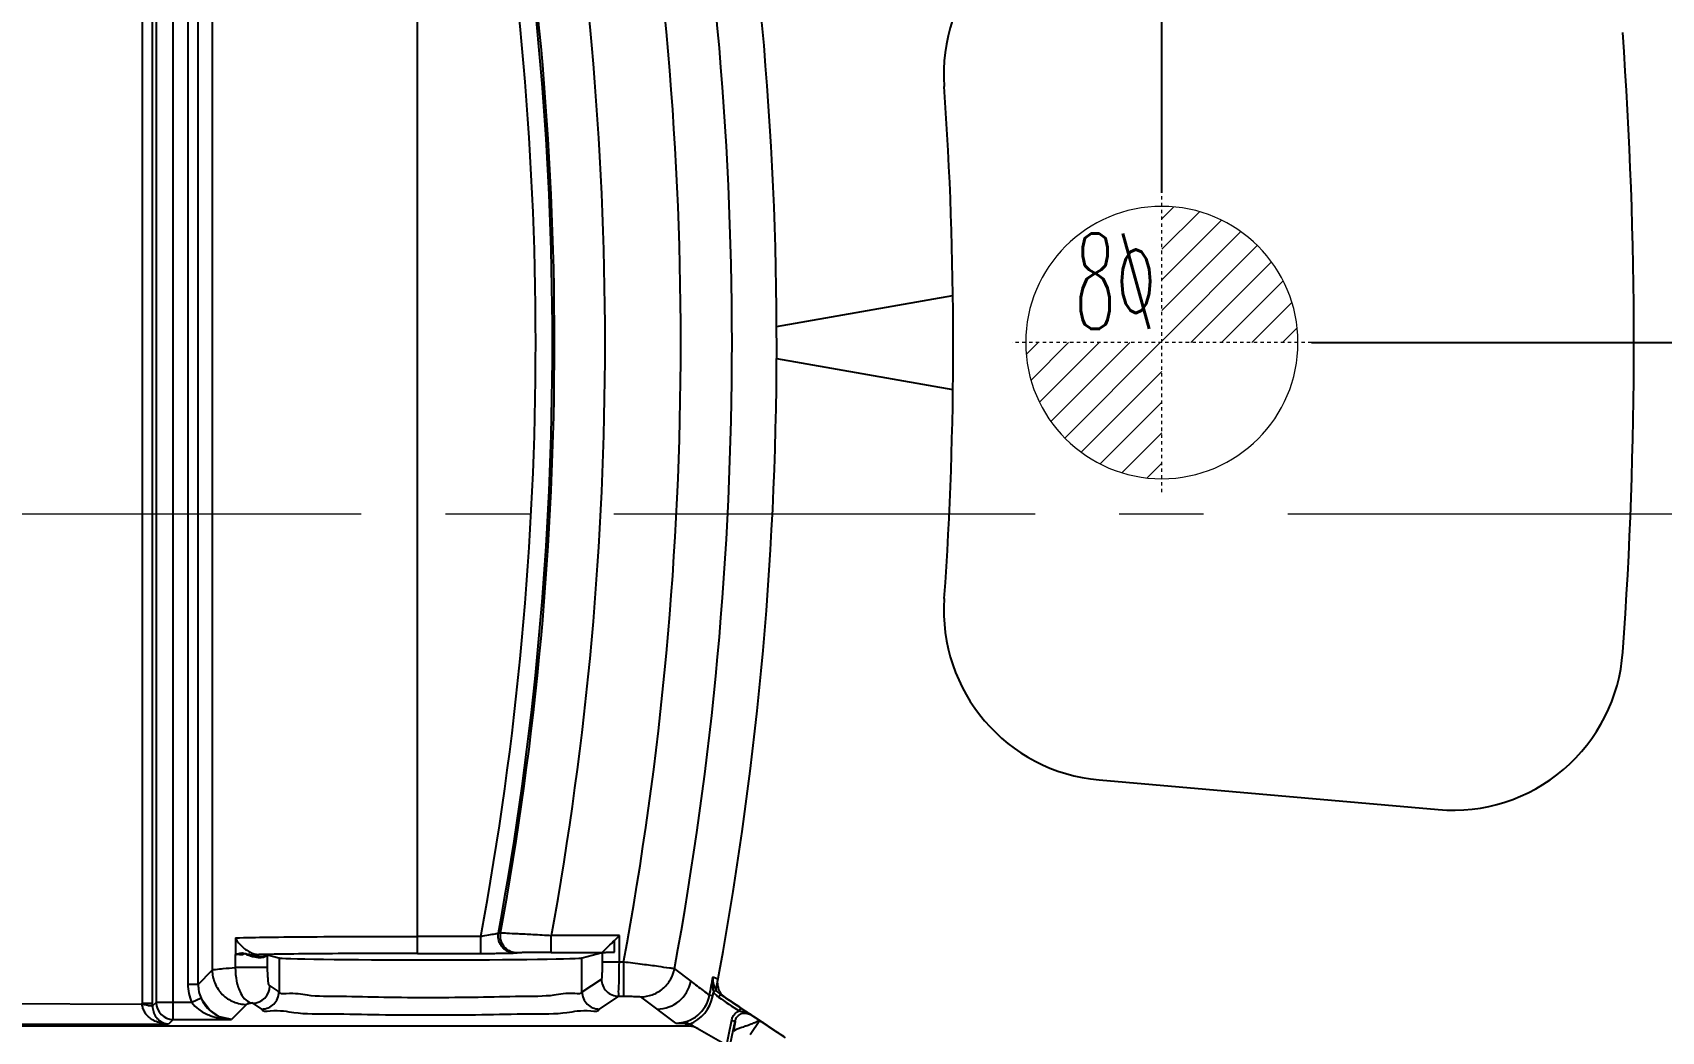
# Model space of a CAD drawing. Header units: millimetres. Extents: x 2750 to 4049, y 1371 to 1831.
# Drawn here: x 3910 to 3957.86, y 1602.08 to 1631.43 of the extents above; entities that cross this region are included whole.
import ezdxf

# ---------------------------------------------------------------- set-up
doc = ezdxf.new("R2010")
doc.units = ezdxf.units.MM
doc.linetypes.add('CENTER', pattern=[0.6, 0.375, -0.075, 0.075, -0.075])
doc.layers.add('11', color=7, linetype='Continuous')
doc.layers.add('center', color=1, linetype='CENTER', lineweight=9)
doc.layers.add('epin', color=13, linetype='Continuous', lineweight=9)
doc.styles.get("Standard").update_dxf_attribs({"font": 'arial.ttf'})
doc.styles.add('TXT05', font='txt.shx', dxfattribs={"width": 0.5, "bigfont": 'gbcbig.shx'})
doc.dimstyles.get("Standard").update_dxf_attribs({"dimtxt": 0.18, "dimasz": 0.18, "dimexe": 0.18, "dimexo": 0.0625, "dimgap": 0.09, "dimtad": 0, "dimtih": 1, "dimtoh": 1, "dimzin": 0, "dimdsep": 46, "dimtxsty": 'Standard', "dimcen": 0.09, "dimadec": 0, "dimazin": 0, "dimtfac": 1, "dimtofl": 0, "dimtmove": 0, "dimatfit": 3, "dimfxl": 0, "dimtolj": 1, "dimtzin": 0, "dimarcsym": 0})

# ---------------------------------------------------------------- blocks, each defined once
blk = doc.blocks.new('epin_ejp_8')
at = {"layer": 'epin'}
h = blk.add_hatch(dxfattribs=at)
h.set_pattern_fill('_ANSI31', color=123, scale=0.2, angle=90, style=0)
h.set_pattern_definition([(135, (-3609.8168, 780.7174), (-0.44901281, -0.44901281), [])])
h.paths.add_polyline_path([(0, 4, 0.414214), (-4, 0), (0, 0)])
h.paths.add_polyline_path([(4, 0), (0, 0), (0, -4, 0.414214)])
at = {"layer": 'epin', "color": 1, "linetype": 'CENTER', "ltscale": 0.248791}
for p, q in [((0, -4.4), (0, 4.4)), ((-4.4, 0), (4.4, 0))]:
    blk.add_line(p, q, dxfattribs=at)
at = {"layer": 'epin'}
blk.add_circle((0, 0), 4, dxfattribs=at)
at = {"layer": 'epin', "color": 6, "style": 'TXT05', "width": 0.5}
blk.add_text('%%c8', height=2.8, dxfattribs=at).set_placement((0.16, 0.4))
blk = doc.blocks.new('*D201')
at = {"color": 4, "lineweight": -2, "transparency": 16777216}
blk.add_line((3973.441, 1617.29), (3999.151, 1617.29), dxfattribs=at)
at = {"layer": 'Defpoints', "color": 0, "transparency": 16777216}
for p in [(3829.681, 1617.29), (3973.441, 1617.29), (3999.151, 1617.29)]:
    blk.add_point(p, dxfattribs=at)
at = {"color": 6, "transparency": 16777216, "insert": (4005.637, 1617.29), "char_height": 5, "attachment_point": 5}
blk.add_mtext('\\A1;0.00', dxfattribs=at)
blk = doc.blocks.new('*D202')
at = {"color": 4, "lineweight": -2, "transparency": 16777216}
blk.add_line((3980.871, 1646.291), (3999.151, 1646.291), dxfattribs=at)
at = {"layer": 'Defpoints', "color": 0, "transparency": 16777216}
for p in [(3980.871, 1646.291), (3999.151, 1646.291), (3829.681, 1617.29)]:
    blk.add_point(p, dxfattribs=at)
at = {"color": 6, "transparency": 16777216, "insert": (4007.622, 1646.291), "char_height": 5, "attachment_point": 5}
blk.add_mtext('\\A1;29.00', dxfattribs=at)
blk = doc.blocks.new('*D203')
at = {"color": 4, "lineweight": -2, "transparency": 16777216}
blk.add_line((3938.077, 1665.29), (3999.151, 1665.29), dxfattribs=at)
at = {"layer": 'Defpoints', "color": 0, "transparency": 16777216}
for p in [(3938.077, 1665.29), (3999.151, 1665.29), (3829.681, 1617.29)]:
    blk.add_point(p, dxfattribs=at)
at = {"color": 6, "transparency": 16777216, "insert": (4007.68, 1665.29), "char_height": 5, "attachment_point": 5}
blk.add_mtext('\\A1;48.00', dxfattribs=at)
blk = doc.blocks.new('*D204')
at = {"color": 4, "lineweight": -2, "transparency": 16777216}
blk.add_line((3916.077, 1699.29), (3999.151, 1699.29), dxfattribs=at)
at = {"layer": 'Defpoints', "color": 0, "transparency": 16777216}
for p in [(3916.077, 1699.29), (3999.151, 1699.29), (3829.681, 1617.29)]:
    blk.add_point(p, dxfattribs=at)
at = {"color": 6, "transparency": 16777216, "insert": (4007.583, 1699.29), "char_height": 5, "attachment_point": 5}
blk.add_mtext('\\A1;82.00', dxfattribs=at)
blk = doc.blocks.new('*D205')
at = {"color": 4, "lineweight": -2, "transparency": 16777216}
blk.add_line((3939.649, 1714.291), (3999.151, 1714.291), dxfattribs=at)
at = {"layer": 'Defpoints', "color": 0, "transparency": 16777216}
for p in [(3939.649, 1714.291), (3999.151, 1714.291), (3829.681, 1617.29)]:
    blk.add_point(p, dxfattribs=at)
at = {"color": 6, "transparency": 16777216, "insert": (4007.579, 1714.291), "char_height": 5, "attachment_point": 5}
blk.add_mtext('\\A1;97.00', dxfattribs=at)
blk = doc.blocks.new('*D206')
at = {"color": 4, "lineweight": -2, "transparency": 16777216}
blk.add_line((3877.077, 1728.29), (3999.151, 1728.29), dxfattribs=at)
at = {"layer": 'Defpoints', "color": 0, "transparency": 16777216}
for p in [(3877.077, 1728.29), (3999.151, 1728.29), (3829.681, 1617.29)]:
    blk.add_point(p, dxfattribs=at)
at = {"color": 6, "transparency": 16777216, "insert": (4009.286, 1728.29), "char_height": 5, "attachment_point": 5}
blk.add_mtext('\\A1;111.00', dxfattribs=at)
blk = doc.blocks.new('*D159')
at = {"color": 4, "lineweight": -2, "transparency": 16777216}
blk.add_line((3834.081, 1734.29), (3999.151, 1734.29), dxfattribs=at)
at = {"layer": 'Defpoints', "color": 0, "transparency": 16777216}
for p in [(3834.081, 1734.29), (3999.151, 1734.29), (3829.681, 1617.29)]:
    blk.add_point(p, dxfattribs=at)
at = {"color": 6, "transparency": 16777216, "insert": (4009.286, 1734.29), "char_height": 5, "attachment_point": 5}
blk.add_mtext('\\A1;117.00', dxfattribs=at)
blk = doc.blocks.new('*D161')
at = {"color": 4, "lineweight": -2, "transparency": 16777216}
blk.add_line((3963.692, 1593.29), (3999.151, 1593.29), dxfattribs=at)
at = {"layer": 'Defpoints', "color": 0, "transparency": 16777216}
for p in [(3829.681, 1617.29), (3963.692, 1593.29), (3999.151, 1593.29)]:
    blk.add_point(p, dxfattribs=at)
at = {"color": 6, "transparency": 16777216, "insert": (4007.622, 1593.29), "char_height": 5, "attachment_point": 5}
blk.add_mtext('\\A1;24.00', dxfattribs=at)
blk = doc.blocks.new('*D162')
at = {"color": 4, "lineweight": -2, "transparency": 16777216}
for p, q in [((3979.151, 1549.291), (3989.151, 1561.29)), ((3989.151, 1561.29), (3999.151, 1561.29)), ((3921.077, 1549.291), (3979.151, 1549.291))]:
    blk.add_line(p, q, dxfattribs=at)
at = {"layer": 'Defpoints', "color": 0, "transparency": 16777216}
for p in [(3829.681, 1617.29), (3999.151, 1561.29), (3921.077, 1549.291)]:
    blk.add_point(p, dxfattribs=at)
at = {"color": 6, "transparency": 16777216, "insert": (4007.593, 1561.29), "char_height": 5, "attachment_point": 5}
blk.add_mtext('\\A1;68.00', dxfattribs=at)
blk = doc.blocks.new('*D163')
at = {"color": 4, "lineweight": -2, "transparency": 16777216}
blk.add_line((3956.19, 1535.29), (3999.151, 1535.29), dxfattribs=at)
at = {"layer": 'Defpoints', "color": 0, "transparency": 16777216}
for p in [(3829.681, 1617.29), (3956.19, 1535.29), (3999.151, 1535.29)]:
    blk.add_point(p, dxfattribs=at)
at = {"color": 6, "transparency": 16777216, "insert": (4007.583, 1535.29), "char_height": 5, "attachment_point": 5}
blk.add_mtext('\\A1;82.00', dxfattribs=at)
blk = doc.blocks.new('*D164')
at = {"color": 4, "lineweight": -2, "transparency": 16777216}
blk.add_line((3866.081, 1509.29), (3999.151, 1509.29), dxfattribs=at)
at = {"layer": 'Defpoints', "color": 0, "transparency": 16777216}
for p in [(3829.681, 1617.29), (3866.081, 1509.29), (3999.151, 1509.29)]:
    blk.add_point(p, dxfattribs=at)
at = {"color": 6, "transparency": 16777216, "insert": (4009.286, 1509.29), "char_height": 5, "attachment_point": 5}
blk.add_mtext('\\A1;108.00', dxfattribs=at)
blk = doc.blocks.new('*D168')
at = {"color": 4, "lineweight": -2, "transparency": 16777216}
for p, q in [((3911.677, 1774.119), (3911.677, 1784.119)), ((3912.677, 1764.119), (3911.677, 1774.119)), ((3912.677, 1703.691), (3912.677, 1764.119))]:
    blk.add_line(p, q, dxfattribs=at)
at = {"layer": 'Defpoints', "color": 0, "transparency": 16777216}
for p in [(3911.677, 1784.119), (3912.677, 1703.691), (3829.681, 1617.29)]:
    blk.add_point(p, dxfattribs=at)
at = {"color": 6, "transparency": 16777216, "insert": (3911.677, 1792.55), "char_height": 5, "attachment_point": 5, "rotation": 90}
blk.add_mtext('\\A1;83.00', dxfattribs=at)
blk = doc.blocks.new('*D169')
at = {"color": 4, "lineweight": -2, "transparency": 16777216}
for p, q in [((3933.677, 1774.119), (3933.677, 1784.119)), ((3937.677, 1764.119), (3933.677, 1774.119)), ((3937.677, 1669.691), (3937.677, 1764.119))]:
    blk.add_line(p, q, dxfattribs=at)
at = {"layer": 'Defpoints', "color": 0, "transparency": 16777216}
for p in [(3933.677, 1784.119), (3937.677, 1669.691), (3829.681, 1617.29)]:
    blk.add_point(p, dxfattribs=at)
at = {"color": 6, "transparency": 16777216, "insert": (3933.677, 1794.254), "char_height": 5, "attachment_point": 5, "rotation": 90}
blk.add_mtext('\\A1;108.00', dxfattribs=at)
blk = doc.blocks.new('*D173')
at = {"color": 4, "lineweight": -2, "transparency": 16777216}
for p, q in [((3916.677, 1544.891), (3916.677, 1472.826)), ((3916.677, 1472.826), (3924.677, 1462.826)), ((3924.677, 1462.826), (3924.677, 1452.826))]:
    blk.add_line(p, q, dxfattribs=at)
at = {"layer": 'Defpoints', "color": 0, "transparency": 16777216}
for p in [(3829.681, 1617.29), (3916.677, 1544.891), (3924.677, 1452.826)]:
    blk.add_point(p, dxfattribs=at)
at = {"color": 6, "transparency": 16777216, "insert": (3924.677, 1444.395), "char_height": 5, "attachment_point": 5, "rotation": 90}
blk.add_mtext('\\A1;87.00', dxfattribs=at)
blk = doc.blocks.new('*D197')
at = {"color": 4, "lineweight": -2, "transparency": 16777216}
for p, q in [((3978.821, 1622.321), (3988.821, 1626.734)), ((3988.821, 1626.734), (3998.821, 1626.734)), ((3947.582, 1622.321), (3978.821, 1622.321))]:
    blk.add_line(p, q, dxfattribs=at)
at = {"layer": 'Defpoints', "color": 0, "transparency": 16777216}
for p in [(3998.821, 1626.734), (3947.582, 1622.321), (3829.681, 1617.291)]:
    blk.add_point(p, dxfattribs=at)
at = {"color": 6, "transparency": 16777216, "insert": (4005.314, 1626.734), "char_height": 5, "attachment_point": 5}
blk.add_mtext('\\A1;5.03', dxfattribs=at)
blk = doc.blocks.new('*D198')
at = {"color": 4, "lineweight": -2, "transparency": 16777216}
blk.add_line((3943.182, 1626.721), (3943.182, 1783.549), dxfattribs=at)
at = {"layer": 'Defpoints', "color": 0, "transparency": 16777216}
for p in [(3943.182, 1783.549), (3943.182, 1626.721), (3829.681, 1617.291)]:
    blk.add_point(p, dxfattribs=at)
at = {"color": 6, "transparency": 16777216, "insert": (3943.182, 1793.684), "char_height": 5, "attachment_point": 5, "rotation": 90}
blk.add_mtext('\\A1;113.50', dxfattribs=at)

msp = doc.modelspace()

# ---------------------------------------------------------------- linework, layer by layer
at = {"color": 6, "linetype": 'Continuous'}
for p, q in [((3914.134, 1602.436), (3914.134, 1642.206)), ((3913.224, 1641.741), (3913.224, 1602.902)), ((3913.525, 1602.902), (3913.525, 1641.741)), ((3913.632, 1641.704), (3913.632, 1602.938)), ((3914.564, 1641.175), (3914.564, 1603.467)), ((3914.865, 1603.467), (3914.865, 1641.175)), ((3915.28, 1640.76), (3915.28, 1603.882)), ((3921.306, 1604.377), (3921.306, 1640.264)), ((3915.96, 1604.835), (3915.96, 1604.387)), ((3923.167, 1604.876), (3921.306, 1604.876)), ((3923.167, 1604.376), (3923.167, 1604.876)), ((3923.689, 1604.977), (3923.753, 1604.982)), ((3927.243, 1604.904), (3925.237, 1604.904)), ((3927.243, 1604.904), (3927.097, 1604.759)), ((3927.243, 1604.122), (3927.243, 1604.904)), ((3915.957, 1604.335), (3915.957, 1603.957)), ((3916.905, 1604.335), (3917.235, 1604.247)), ((3916.906, 1603.957), (3916.906, 1604.335)), ((3921.306, 1604.376), (3923.587, 1604.378)), ((3924.174, 1604.388), (3924.237, 1604.393)), ((3925.241, 1604.405), (3926.738, 1604.405)), ((3926.149, 1604.247), (3926.74, 1604.405)), ((3926.74, 1604.405), (3926.74, 1604.122)), ((3927.097, 1604.411), (3927.097, 1604.759)), ((3914.865, 1603.467), (3915.28, 1603.882)), ((3916.906, 1603.957), (3915.957, 1603.957)), ((3917.242, 1604.247), (3917.242, 1603.244)), ((3926.142, 1603.245), (3926.142, 1604.247)), ((3927.365, 1604.122), (3926.74, 1604.122)), ((3927.365, 1604.122), (3927.365, 1603.117)), ((3928.859, 1603.922), (3929.342, 1603.559)), ((3914.865, 1603.467), (3914.564, 1603.467)), ((3916.968, 1603.421), (3917.235, 1603.243)), ((3926.149, 1603.243), (3926.715, 1603.62)), ((3908.97, 1602.902), (3913.222, 1602.882)), ((3913.525, 1602.902), (3913.224, 1602.902)), ((3913.525, 1602.832), (3913.632, 1602.938)), ((3914.676, 1602.938), (3913.632, 1602.938)), ((3914.951, 1603.06), (3914.676, 1602.938)), ((3916.733, 1602.741), (3916.465, 1602.919)), ((3927.217, 1603.117), (3926.652, 1602.741)), ((3927.217, 1603.117), (3927.365, 1603.117)), ((3928.904, 1602.33), (3927.873, 1603.101)), ((3929.99, 1603.126), (3929.891, 1603.145)), ((3929.99, 1603.126), (3930.011, 1603.235)), ((3930.011, 1603.235), (3930.092, 1603.295)), ((3930.158, 1603.093), (3930.215, 1603.176)), ((3930.207, 1603.181), (3930.337, 1603.089)), ((3930.349, 1603.08), (3930.215, 1603.176)), ((3914.134, 1602.436), (3913.997, 1602.299)), ((3914.134, 1602.436), (3915.843, 1602.436)), ((3916.285, 1602.878), (3915.843, 1602.436)), ((3930.758, 1602.685), (3930.815, 1602.771)), ((3930.813, 1602.772), (3931.095, 1602.583)), ((3931.095, 1602.583), (3931.365, 1602.403)), ((3908.97, 1602.299), (3913.997, 1602.299)), ((3929.296, 1602.238), (3909.049, 1602.238)), ((3929.296, 1602.238), (3929.139, 1602.327)), ((3929.391, 1602.26), (3930.49, 1601.634)), ((3930.54, 1602.405), (3930.641, 1602.385)), ((3931.365, 1602.403), (3931.086, 1601.986)), ((3931.365, 1602.403), (3932.019, 1601.967))]:
    msp.add_line(p, q, dxfattribs=at)
at = {"color": 3}
for p, q in [((3931.864, 1622.79), (3937.042, 1623.703)), ((3931.864, 1621.852), (3937.043, 1620.939))]:
    msp.add_line(p, q, dxfattribs=at)
at = {"color": 6, "linetype": 'Continuous'}
for points in [[(3916.381, 1604.35), (3916.315, 1604.338), (3916.296, 1604.337), (3916.328, 1604.33), (3916.463, 1604.288)], [(3916.906, 1604.335), (3916.904, 1604.335), (3916.902, 1604.334), (3916.901, 1604.333)], [(3923.587, 1604.378), (3923.952, 1604.381), (3924.193, 1604.388)], [(3916.463, 1604.288), (3916.526, 1604.273), (3916.578, 1604.263), (3916.626, 1604.257), (3916.672, 1604.254), (3916.715, 1604.256), (3916.755, 1604.261), (3916.79, 1604.27), (3916.82, 1604.281), (3916.845, 1604.293), (3916.866, 1604.306), (3916.882, 1604.317), (3916.893, 1604.327), (3916.9, 1604.333)], [(3930.092, 1603.295), (3930.051, 1603.36), (3930.019, 1603.433)], [(3915.852, 1602.436), (3915.494, 1602.516), (3915.194, 1602.716), (3914.965, 1603.033)], [(3932.119, 1601.9), (3930.502, 1602.982), (3930.215, 1603.176)], [(3930.835, 1602.61), (3930.968, 1602.625), (3931.095, 1602.583)], [(3931.104, 1602.577), (3931.072, 1602.596), (3931.038, 1602.611), (3931.002, 1602.621), (3930.965, 1602.627)]]:
    msp.add_lwpolyline(points, dxfattribs=at)
for centre, radius, start, end in [((3829.707, 1622.321), 100.622, 28.40074, 331.59927), ((3829.707, 1622.321), 100.12, 28.40075, 331.59926), ((3829.707, 1622.321), 100.057, 28.37938, 331.62062), ((3829.707, 1622.321), 98.859, 28.37934, 331.62065), ((3829.707, 1622.321), 100.845, 349.48745, 10.51254), ((3829.707, 1622.321), 102.158, 349.24974, 10.56469), ((3829.707, 1622.321), 99.339, 349.44349, 10.55651), ((3829.707, 1622.321), 95.076, 349.42738, 10.57197), ((3829.707, 1622.321), 95.569, 349.54409, 10.45513), ((3829.707, 1622.321), 95.63, 349.55381, 10.4454), ((3829.707, 1622.321), 97.117, 349.66894, 10.33032), ((3829.707, 1622.321), 102.28, 186.15973, 331.08016), ((3829.707, 1622.321), 101.778, 186.19838, 331.08683), ((3829.707, 1622.321), 102.395, 189.52573, 331.07349), ((3915.871, 1603.467), 1.306, 179.9972, 203.8973), ((3916.464, 1603.422), 0.504, 270.1511, 359.8982), ((3928.355, 1603.745), 1.004, 269.9664, 349.3235), ((3829.707, 1622.321), 102.003, 349.16402, 349.47562), ((3955.885, 1658.621), 60.727, 244.76364, 244.91584), ((3930.629, 1603.499), 0.504, 180.0486, 236.3849), ((3890.003, 1602.899), 23.523, 359.8347, 0.0053), ((3914.134, 1602.939), 0.503, 180.0825, 269.9175), ((3916.733, 1603.243), 0.502, 269.9747, 0.0084), ((3926.652, 1603.243), 0.502, 180.0055, 270.0412), ((3928.905, 1603.333), 1.004, 269.9548, 349.1644), ((3928.905, 1603.333), 1.104, 290.8014, 349.1636), ((3930.501, 1603.595), 0.508, 216.26, 235.6417), ((3978.549, 1674.197), 86.012, 235.76244, 236.24558), ((3979.073, 1674.992), 86.86, 235.77178, 236.24963), ((3829.707, 1622.321), 102.78, 333.01328, 348.83822), ((3829.707, 1622.321), 102.884, 331.92918, 348.82865), ((3929.844, 1684.023), 81.699, 269.34125, 269.50574), ((3929.134, 1601.8), 0.527, 71.9346, 89.4502), ((3929.277, 1601.664), 0.574, 60.4924, 88.1032), ((3929.141, 1601.821), 0.505, 60.3151, 71.9143)]:
    msp.add_arc(centre, radius, start, end, dxfattribs=at)
msp.add_ellipse((3921.692, 1604.247), major_axis=(4.45, 0), ratio=0.013964, start_param=3.142566, end_param=6.282212, dxfattribs=at)
for points, knots in [([(3915.96, 1604.835), (3916.275, 1604.843), (3917.015, 1604.855), (3918.256, 1604.868), (3919.722, 1604.875), (3920.765, 1604.877), (3921.306, 1604.876)], [0, 0, 0, 0, 0.177043, 0.414959, 0.696237, 1, 1, 1, 1]), ([(3915.96, 1604.835), (3915.985, 1604.783), (3916.047, 1604.687), (3916.162, 1604.565), (3916.288, 1604.467), (3916.416, 1604.396), (3916.537, 1604.353), (3916.616, 1604.341), (3916.653, 1604.341)], [0, 0, 0, 0, 0.194859, 0.384629, 0.565522, 0.731082, 0.877215, 1, 1, 1, 1]), ([(3923.169, 1604.877), (3923.249, 1604.892), (3923.392, 1604.914), (3923.564, 1604.95), (3923.659, 1604.965), (3923.689, 1604.977)], [0, 0, 0, 0, 0.458661, 0.816498, 1, 1, 1, 1]), ([(3924.174, 1604.388), (3924.145, 1604.388), (3924.076, 1604.394), (3923.972, 1604.427), (3923.887, 1604.479), (3923.831, 1604.528), (3923.796, 1604.568), (3923.764, 1604.61), (3923.726, 1604.675), (3923.691, 1604.769), (3923.678, 1604.879), (3923.684, 1604.949), (3923.689, 1604.977)], [0, 0, 0, 0, 0.097907, 0.240035, 0.373986, 0.43714, 0.49738, 0.557717, 0.621178, 0.756412, 0.900562, 1, 1, 1, 1]), ([(3924.237, 1604.393), (3924.209, 1604.393), (3924.139, 1604.399), (3924.035, 1604.432), (3923.951, 1604.484), (3923.895, 1604.533), (3923.859, 1604.572), (3923.827, 1604.615), (3923.79, 1604.68), (3923.755, 1604.774), (3923.741, 1604.883), (3923.748, 1604.954), (3923.753, 1604.982)], [0, 0, 0, 0, 0.097889, 0.240024, 0.373981, 0.437138, 0.497381, 0.557721, 0.621186, 0.756425, 0.900579, 1, 1, 1, 1]), ([(3923.753, 1604.982), (3923.814, 1604.982), (3923.982, 1604.97), (3924.296, 1604.957), (3924.734, 1604.934), (3925.065, 1604.914), (3925.25, 1604.904)], [0, 0, 0, 0, 0.123203, 0.335612, 0.630027, 1, 1, 1, 1]), ([(3925.241, 1604.405), (3925.233, 1604.427), (3925.247, 1604.513), (3925.234, 1604.677), (3925.237, 1604.822), (3925.237, 1604.904)], [0, 0, 0, 0, 0.139844, 0.50274, 1, 1, 1, 1]), ([(3915.96, 1604.395), (3915.964, 1604.387), (3915.975, 1604.365), (3915.954, 1604.346), (3915.957, 1604.335)], [0, 0, 0, 0, 0.46487, 1, 1, 1, 1]), ([(3915.957, 1604.335), (3915.972, 1604.341), (3916.006, 1604.354), (3916.06, 1604.377), (3916.125, 1604.391), (3916.195, 1604.387), (3916.265, 1604.369), (3916.309, 1604.35), (3916.332, 1604.344)], [0, 0, 0, 0, 0.127877, 0.279779, 0.448772, 0.630858, 0.819254, 1, 1, 1, 1]), ([(3916.372, 1604.332), (3916.345, 1604.34), (3916.305, 1604.355), (3916.25, 1604.364), (3916.207, 1604.358), (3916.17, 1604.336), (3916.126, 1604.331), (3916.085, 1604.336), (3916.045, 1604.345), (3916.001, 1604.35), (3915.97, 1604.366), (3915.963, 1604.382)], [0, 0, 0, 0, 0.199602, 0.292509, 0.388751, 0.4957, 0.591708, 0.688411, 0.788493, 0.878406, 1, 1, 1, 1]), ([(3916.332, 1604.344), (3916.343, 1604.34), (3916.365, 1604.33), (3916.389, 1604.334), (3916.4, 1604.337)], [0, 0, 0, 0, 0.498573, 1, 1, 1, 1]), ([(3921.307, 1604.376), (3920.85, 1604.376), (3919.966, 1604.375), (3918.71, 1604.368), (3917.614, 1604.358), (3916.947, 1604.347), (3916.653, 1604.341)], [0, 0, 0, 0, 0.294046, 0.569829, 0.810146, 1, 1, 1, 1]), ([(3916.904, 1604.336), (3916.889, 1604.337), (3916.845, 1604.338), (3916.761, 1604.34), (3916.692, 1604.341), (3916.653, 1604.341)], [0, 0, 0, 0, 0.183009, 0.525556, 1, 1, 1, 1]), ([(3923.167, 1604.376), (3923.32, 1604.376), (3923.592, 1604.377), (3923.927, 1604.382), (3924.11, 1604.383), (3924.174, 1604.388)], [0, 0, 0, 0, 0.454266, 0.811176, 1, 1, 1, 1]), ([(3925.241, 1604.405), (3925.2, 1604.405), (3925.096, 1604.404), (3924.932, 1604.404), (3924.755, 1604.403), (3924.594, 1604.401), (3924.458, 1604.4), (3924.351, 1604.397), (3924.281, 1604.395), (3924.246, 1604.394), (3924.237, 1604.393)], [0, 0, 0, 0, 0.121715, 0.310476, 0.48988, 0.652243, 0.790219, 0.897979, 0.971874, 1, 1, 1, 1]), ([(3926.738, 1604.405), (3926.756, 1604.421), (3926.814, 1604.481), (3926.934, 1604.598), (3927.036, 1604.7), (3927.097, 1604.759)], [0, 0, 0, 0, 0.142241, 0.498322, 1, 1, 1, 1]), ([(3926.74, 1604.405), (3926.756, 1604.409), (3926.815, 1604.405), (3926.933, 1604.412), (3927.036, 1604.411), (3927.097, 1604.411)], [0, 0, 0, 0, 0.134361, 0.48705, 1, 1, 1, 1]), ([(3915.28, 1603.882), (3915.306, 1603.903), (3915.425, 1603.908), (3915.643, 1603.941), (3915.84, 1603.95), (3915.957, 1603.957)], [0, 0, 0, 0, 0.147046, 0.482221, 1, 1, 1, 1]), ([(3915.28, 1603.882), (3915.28, 1603.756), (3915.337, 1603.494), (3915.553, 1603.15), (3915.897, 1602.935), (3916.158, 1602.878), (3916.285, 1602.878)], [0, 0, 0, 0, 0.242428, 0.5, 0.757572, 1, 1, 1, 1]), ([(3915.957, 1603.957), (3915.957, 1603.826), (3915.98, 1603.566), (3916.083, 1603.234), (3916.247, 1602.996), (3916.396, 1602.926), (3916.465, 1602.919)], [0, 0, 0, 0, 0.317758, 0.627539, 0.831064, 1, 1, 1, 1]), ([(3916.901, 1604.333), (3916.892, 1604.327), (3916.869, 1604.305), (3916.819, 1604.278), (3916.749, 1604.264), (3916.672, 1604.264), (3916.596, 1604.275), (3916.523, 1604.285), (3916.459, 1604.314), (3916.409, 1604.3), (3916.391, 1604.313)], [0, 0, 0, 0, 0.06228, 0.176368, 0.31562, 0.462357, 0.608761, 0.748028, 0.877044, 1, 1, 1, 1]), ([(3916.968, 1603.421), (3916.953, 1603.431), (3916.942, 1603.467), (3916.93, 1603.522), (3916.921, 1603.595), (3916.913, 1603.693), (3916.907, 1603.817), (3916.906, 1603.908), (3916.906, 1603.957)], [0, 0, 0, 0, 0.095116, 0.187645, 0.3186, 0.49667, 0.729397, 1, 1, 1, 1]), ([(3926.74, 1604.122), (3926.74, 1604.04), (3926.743, 1603.894), (3926.723, 1603.735), (3926.731, 1603.639), (3926.715, 1603.62)], [0, 0, 0, 0, 0.487348, 0.853427, 1, 1, 1, 1]), ([(3927.217, 1603.117), (3927.229, 1603.143), (3927.215, 1603.25), (3927.236, 1603.455), (3927.234, 1603.765), (3927.24, 1603.997), (3927.243, 1604.122)], [0, 0, 0, 0, 0.08382, 0.303963, 0.628283, 1, 1, 1, 1]), ([(3928.859, 1603.922), (3928.813, 1603.935), (3928.654, 1603.95), (3928.341, 1603.998), (3927.89, 1604.055), (3927.55, 1604.099), (3927.365, 1604.122)], [0, 0, 0, 0, 0.096142, 0.316202, 0.630054, 1, 1, 1, 1]), ([(3927.873, 1603.101), (3927.985, 1603.101), (3928.216, 1603.144), (3928.529, 1603.315), (3928.754, 1603.592), (3928.839, 1603.811), (3928.859, 1603.922)], [0, 0, 0, 0, 0.24368, 0.499883, 0.756158, 1, 1, 1, 1]), ([(3926.715, 1603.62), (3926.715, 1603.557), (3926.744, 1603.426), (3926.851, 1603.254), (3927.023, 1603.146), (3927.154, 1603.117), (3927.217, 1603.117)], [0, 0, 0, 0, 0.242498, 0.500125, 0.757672, 1, 1, 1, 1]), ([(3929.342, 1603.559), (3929.403, 1603.513), (3929.524, 1603.42), (3929.709, 1603.284), (3929.83, 1603.191), (3929.891, 1603.145)], [0, 0, 0, 0, 0.333684, 0.666374, 1, 1, 1, 1]), ([(3929.988, 1603.576), (3929.982, 1603.538), (3929.972, 1603.46), (3929.986, 1603.345), (3930.002, 1603.271), (3930.011, 1603.235)], [0, 0, 0, 0, 0.340551, 0.679021, 1, 1, 1, 1]), ([(3929.994, 1603.69), (3929.991, 1603.674), (3929.987, 1603.641), (3929.988, 1603.609), (3929.988, 1603.592)], [0, 0, 0, 0, 0.500852, 1, 1, 1, 1]), ([(3929.988, 1603.592), (3929.988, 1603.557), (3930, 1603.487), (3930.034, 1603.386), (3930.07, 1603.324), (3930.092, 1603.295)], [0, 0, 0, 0, 0.329795, 0.660817, 1, 1, 1, 1]), ([(3930.125, 1603.499), (3930.125, 1603.513), (3930.126, 1603.54), (3930.131, 1603.581), (3930.136, 1603.608), (3930.139, 1603.621)], [0, 0, 0, 0, 0.333411, 0.666763, 1, 1, 1, 1]), ([(3914.676, 1602.938), (3914.733, 1602.861), (3914.884, 1602.712), (3915.149, 1602.569), (3915.476, 1602.467), (3915.704, 1602.438), (3915.843, 1602.436)], [0, 0, 0, 0, 0.218465, 0.478906, 0.682369, 1, 1, 1, 1]), ([(3914.951, 1603.06), (3914.979, 1602.998), (3915.059, 1602.854), (3915.235, 1602.66), (3915.46, 1602.52), (3915.668, 1602.452), (3915.791, 1602.438), (3915.843, 1602.436)], [0, 0, 0, 0, 0.179182, 0.4292, 0.676942, 0.865133, 1, 1, 1, 1]), ([(3916.466, 1602.919), (3916.442, 1602.916), (3916.4, 1602.91), (3916.346, 1602.9), (3916.309, 1602.89), (3916.289, 1602.883), (3916.284, 1602.878)], [0, 0, 0, 0, 0.384346, 0.678782, 0.88313, 1, 1, 1, 1]), ([(3926.142, 1603.245), (3926.14, 1603.173), (3925.711, 1603.227), (3925.253, 1603.106), (3924.232, 1603.116), (3923.058, 1603.076), (3921.709, 1603.074), (3920.358, 1603.075), (3919.176, 1603.114), (3918.144, 1603.104), (3917.679, 1603.226), (3917.244, 1603.172), (3917.242, 1603.244)], [0, 0, 0, 0, 0.024139, 0.093409, 0.202324, 0.342347, 0.498061, 0.653811, 0.794745, 0.905319, 0.975684, 1, 1, 1, 1]), ([(3927.365, 1603.117), (3927.448, 1603.117), (3927.593, 1603.119), (3927.759, 1603.106), (3927.849, 1603.111), (3927.873, 1603.101)], [0, 0, 0, 0, 0.488583, 0.850631, 1, 1, 1, 1]), ([(3930.011, 1603.235), (3930.024, 1603.217), (3930.053, 1603.181), (3930.103, 1603.134), (3930.138, 1603.104), (3930.157, 1603.091)], [0, 0, 0, 0, 0.332177, 0.665358, 1, 1, 1, 1]), ([(3932.118, 1601.9), (3931.996, 1601.982), (3931.761, 1602.139), (3931.422, 1602.364), (3931.113, 1602.57), (3930.832, 1602.757), (3930.581, 1602.925), (3930.424, 1603.03), (3930.35, 1603.079)], [0, 0, 0, 0, 0.207781, 0.399156, 0.574113, 0.732654, 0.87477, 1, 1, 1, 1]), ([(3913.18, 1602.895), (3913.248, 1602.879), (3913.353, 1602.861), (3913.461, 1602.839), (3913.516, 1602.842), (3913.525, 1602.832)], [0, 0, 0, 0, 0.601746, 0.882021, 1, 1, 1, 1]), ([(3913.997, 1602.299), (3913.931, 1602.301), (3913.807, 1602.315), (3913.635, 1602.363), (3913.491, 1602.438), (3913.376, 1602.533), (3913.291, 1602.642), (3913.24, 1602.76), (3913.224, 1602.842), (3913.222, 1602.882)], [0, 0, 0, 0, 0.185249, 0.351663, 0.501096, 0.638822, 0.767728, 0.88756, 1, 1, 1, 1]), ([(3913.525, 1602.832), (3913.525, 1602.776), (3913.542, 1602.66), (3913.615, 1602.514), (3913.717, 1602.407), (3913.84, 1602.329), (3913.939, 1602.303), (3913.997, 1602.299)], [0, 0, 0, 0, 0.214171, 0.444907, 0.615526, 0.776743, 1, 1, 1, 1]), ([(3916.739, 1602.741), (3916.744, 1602.66), (3917.23, 1602.733), (3917.756, 1602.591), (3918.91, 1602.611), (3920.214, 1602.568), (3921.189, 1602.568), (3921.692, 1602.568)], [0, 0, 0, 0, 0.048937, 0.191428, 0.41545, 0.695895, 1, 1, 1, 1]), ([(3921.692, 1602.568), (3922.195, 1602.568), (3923.17, 1602.568), (3924.475, 1602.611), (3925.628, 1602.591), (3926.155, 1602.733), (3926.641, 1602.66), (3926.645, 1602.741)], [0, 0, 0, 0, 0.304146, 0.584575, 0.80857, 0.951056, 1, 1, 1, 1]), ([(3930.547, 1602.424), (3930.553, 1602.458), (3930.58, 1602.53), (3930.651, 1602.623), (3930.719, 1602.669), (3930.754, 1602.687)], [0, 0, 0, 0, 0.29869, 0.6557, 1, 1, 1, 1]), ([(3930.642, 1602.385), (3930.65, 1602.425), (3930.685, 1602.51), (3930.794, 1602.605), (3930.946, 1602.64), (3931.049, 1602.611), (3931.095, 1602.583)], [0, 0, 0, 0, 0.211673, 0.469569, 0.721334, 1, 1, 1, 1]), ([(3930.759, 1602.687), (3930.778, 1602.683), (3930.818, 1602.674), (3930.88, 1602.661), (3930.949, 1602.647), (3931.023, 1602.624), (3931.071, 1602.598), (3931.095, 1602.583)], [0, 0, 0, 0, 0.163945, 0.344007, 0.54054, 0.758122, 1, 1, 1, 1]), ([(3930.979, 1602.25), (3931.036, 1602.279), (3931.154, 1602.323), (3931.263, 1602.35), (3931.351, 1602.422), (3931.365, 1602.403)], [0, 0, 0, 0, 0.467049, 0.836873, 1, 1, 1, 1]), ([(3930.642, 1602.388), (3930.644, 1602.371), (3930.634, 1602.317), (3930.619, 1602.216), (3930.603, 1602.132), (3930.594, 1602.084)], [0, 0, 0, 0, 0.165284, 0.524381, 1, 1, 1, 1]), ([(3930.979, 1602.25), (3930.933, 1602.236), (3930.852, 1602.2), (3930.736, 1602.161), (3930.653, 1602.127), (3930.603, 1602.101), (3930.594, 1602.084)], [0, 0, 0, 0, 0.339888, 0.631955, 0.862005, 1, 1, 1, 1])]:
    msp.add_open_spline(points, degree=3, knots=knots, dxfattribs=at)
for points in [[(3916.364, 1604.333), (3916.375, 1604.332), (3916.343, 1604.341), (3916.332, 1604.344)], [(3914.865, 1603.467), (3914.865, 1603.329), (3914.895, 1603.187), (3914.951, 1603.06)]]:
    msp.add_open_spline(points, degree=3, dxfattribs=at)
at = {"color": 7, "linetype": 'Continuous'}
for points, knots in [([(3916.391, 1604.313), (3916.479, 1604.3), (3916.628, 1604.349), (3916.8, 1604.339), (3916.883, 1604.335), (3916.906, 1604.335)], [0, 0, 0, 0, 0.519745, 0.866893, 1, 1, 1, 1]), ([(3916.906, 1604.335), (3916.88, 1604.336), (3916.793, 1604.339), (3916.625, 1604.338), (3916.482, 1604.338), (3916.4, 1604.337)], [0, 0, 0, 0, 0.151537, 0.515482, 1, 1, 1, 1])]:
    msp.add_open_spline(points, degree=3, knots=knots, dxfattribs=at)
at = {"layer": '11', "color": 3, "linetype": 'Continuous'}
msp.add_line((3941.341, 1609.473), (3951.305, 1608.601), dxfattribs=at)
for centre, radius, start, end in [((3941.773, 1630.196), 5, 95, 184.0301), ((3829.686, 1622.299), 127.366, 355.91485, 4.10934), ((3829.686, 1622.299), 107.366, 355.99628, 4.03007), ((3941.777, 1614.454), 5, 175.9963, 265), ((3951.74, 1613.582), 5, 265, 355.9149)]:
    msp.add_arc(centre, radius, start, end, dxfattribs=at)
at = {"layer": 'center', "color": 1, "linetype": 'CENTER', "ltscale": 33}
msp.add_line((3669.681, 1617.291), (3989.681, 1617.291), dxfattribs=at)

# ---------------------------------------------------------------- block references
at = {"layer": 'epin', "xscale": -1}
msp.add_blockref('epin_ejp_8', (3943.182, 1622.321), dxfattribs=at)

# ---------------------------------------------------------------- dimensions: what is measured, and where the dimension line sits
for feature_location, offset, dtype, origin, picture, middle in [((3937.677, 1669.691), (-4, 114.428), 1, (3829.681, 1617.29), '*D169', (3933.677, 1794.254)), ((3943.182, 1626.721), (0, 156.828), 1, (3829.681, 1617.291), '*D198', (3943.182, 1793.684)), ((3912.677, 1703.691), (-1, 80.428), 1, (3829.681, 1617.29), '*D168', (3911.677, 1792.55)), ((3834.081, 1734.29), (165.07, 0), 0, (3829.681, 1617.29), '*D159', (4009.286, 1734.29)), ((3877.077, 1728.29), (122.074, 0), 0, (3829.681, 1617.29), '*D206', (4009.286, 1728.29)), ((3939.649, 1714.291), (59.503, 0), 0, (3829.681, 1617.29), '*D205', (4007.579, 1714.291)), ((3916.077, 1699.29), (83.074, 0), 0, (3829.681, 1617.29), '*D204', (4007.583, 1699.29)), ((3938.077, 1665.29), (61.074, 0), 0, (3829.681, 1617.29), '*D203', (4007.68, 1665.29)), ((3980.871, 1646.291), (18.28, 0), 0, (3829.681, 1617.29), '*D202', (4007.622, 1646.291)), ((3947.582, 1622.321), (51.238, 4.413), 0, (3829.681, 1617.291), '*D197', (4005.314, 1626.734)), ((3973.441270057, 1617.29003337), (25.710224106, 0), 0, (3829.681421285, 1617.29003337), '*D201', (4005.636828406, 1617.29003337)), ((3963.692, 1593.29), (35.459, 0), 0, (3829.681, 1617.29), '*D161', (4007.622, 1593.29)), ((3921.077, 1549.291), (78.074, 11.999), 0, (3829.681, 1617.29), '*D162', (4007.593, 1561.29)), ((3956.19, 1535.29), (42.962, 0), 0, (3829.681, 1617.29), '*D163', (4007.583, 1535.29)), ((3866.081, 1509.29), (133.07, 0), 0, (3829.681, 1617.29), '*D164', (4009.286, 1509.29)), ((3916.677, 1544.891), (8, -92.065), 1, (3829.681, 1617.29), '*D173', (3924.677, 1444.395))]:
    dim = msp.add_ordinate_dim(feature_location=feature_location, offset=offset, dtype=dtype, origin=origin, dimstyle='Standard', override={"dimtxt": 5, "dimasz": 5, "dimexe": 0, "dimexo": 0, "dimgap": 0, "dimtih": 0, "dimtoh": 0, "dimzin": 0, "dimcen": 0, "dimclrd": 4, "dimclre": 4, "dimclrt": 6, "dimadec": 2, "dimtp": 0, "dimtm": 0, "dimtzin": 0})
    dim.commit()
    dim.dimension.update_dxf_attribs({"geometry": picture, "text_midpoint": middle})

doc.saveas('drawing.dxf')
